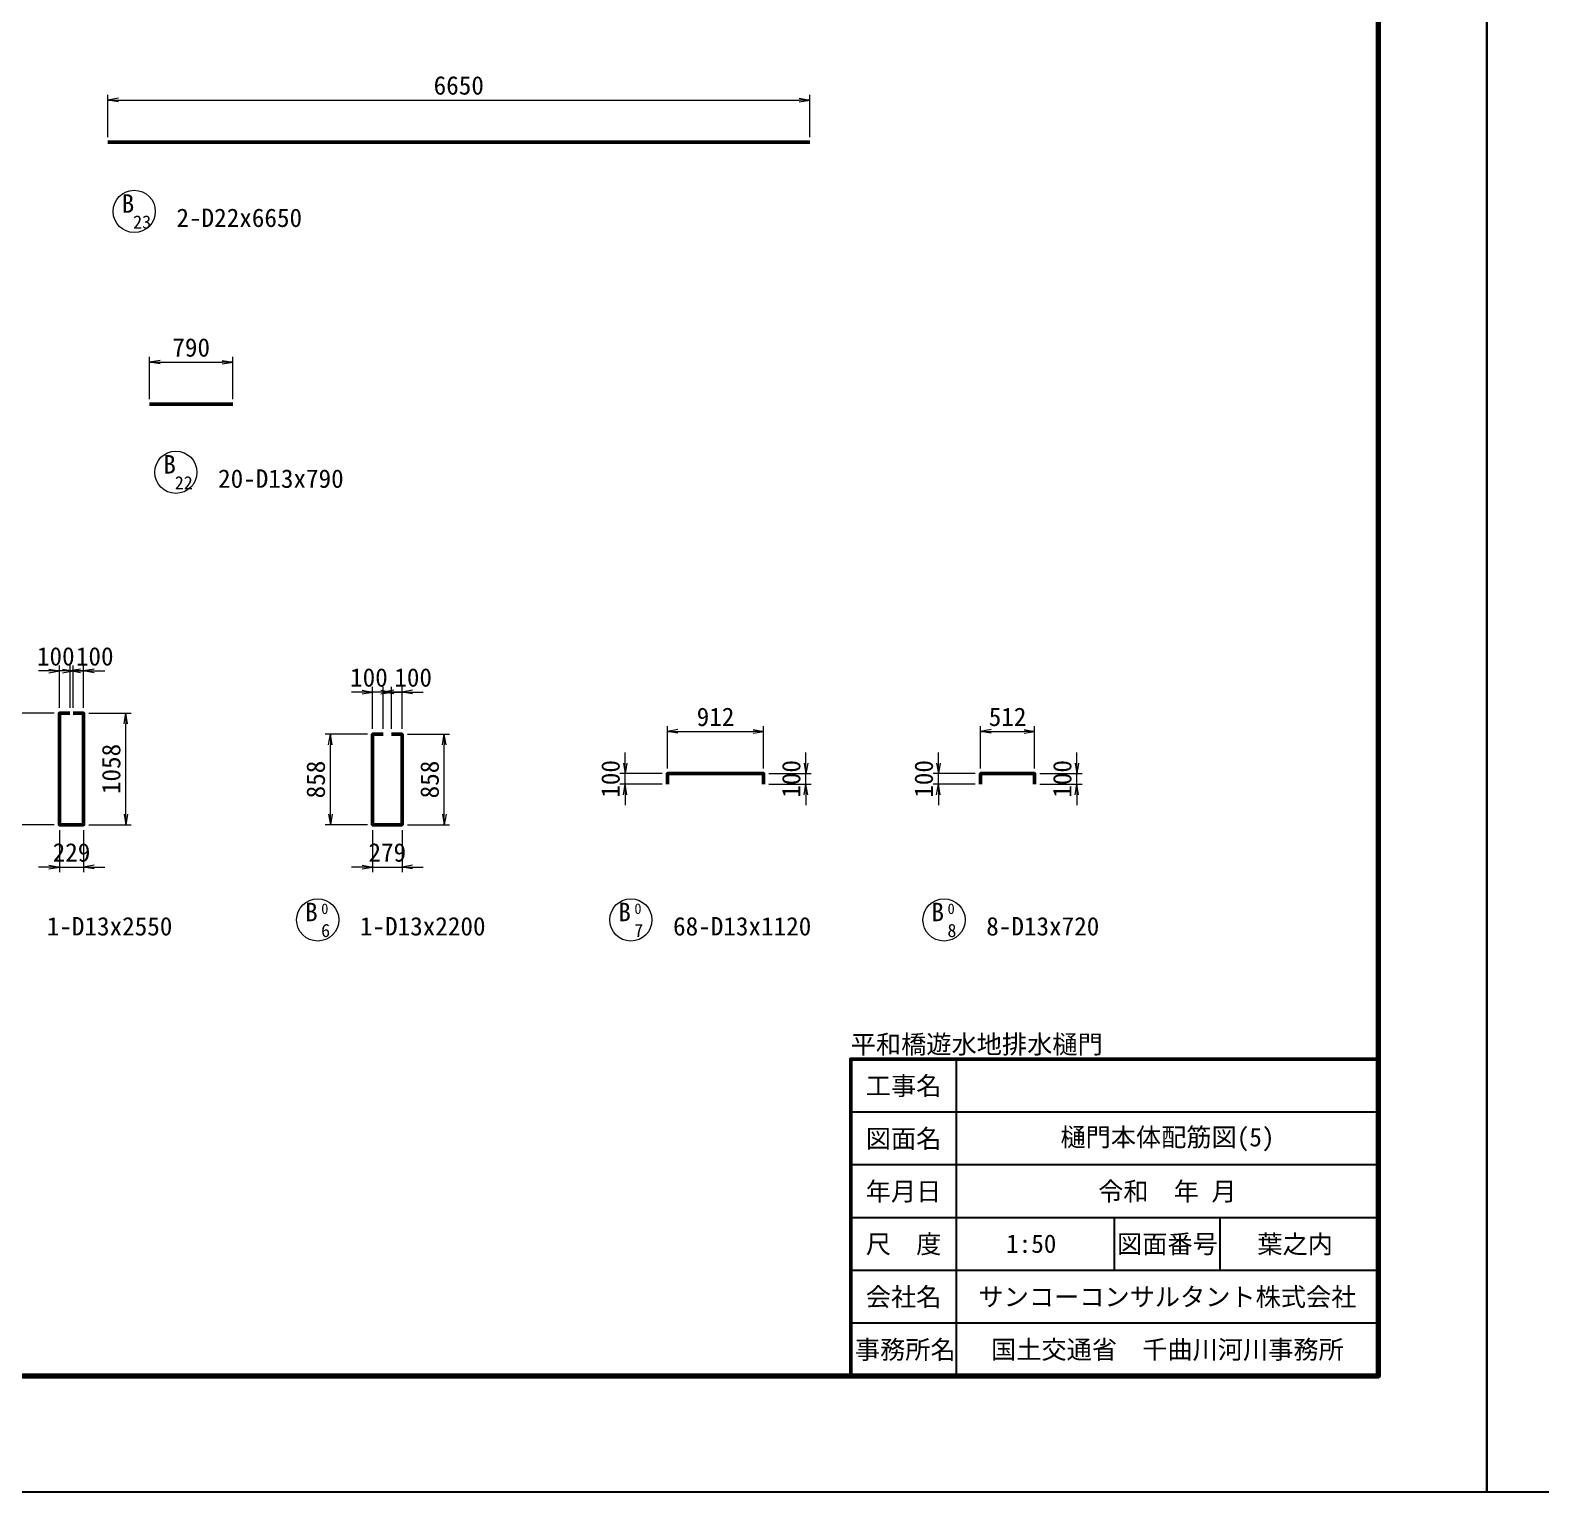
# Model space of a CAD drawing. Header units: millimetres. Extents: x 169470 to 758170, y -17820 to 11880.
# Drawn here: x 365920 to 380232, y -17820 to -3971 of the extents above; entities that cross this region are included whole.
import ezdxf
from ezdxf.enums import TextEntityAlignment as Align

# ---------------------------------------------------------------- set-up
doc = ezdxf.new("R2010")
doc.units = ezdxf.units.MM
doc.header["$LTSCALE"] = 50
doc.header["$PDSIZE"] = 300
doc.layers.get('Defpoints').update_dxf_attribs({"color": 151})
for name, color, linetype, lineweight in [('D-STR-DIM', 7, 'Continuous', 13), ('D-STR-HTXT', 7, 'Continuous', 13), ('D-STR-STR1', 2, 'Continuous', 50), ('D-STR-TXT', 7, 'Continuous', 13), ('D-TTL', 2, 'Continuous', 140), ('D-TTL-FRAM', 2, 'Continuous', 50), ('D-TTL-LINE', 7, 'Continuous', 25), ('D-TTL-TXT', 7, 'Continuous', 25)]:
    doc.layers.add(name, color=color, linetype=linetype, lineweight=lineweight)
doc.styles.add('MS ゴシック', font='MS Gothic.ttf')
doc.styles.add('YOKO_GOTHIC', font='MS Gothic.ttf')
doc.dimstyles.new('S50', dxfattribs={"dimscale": 50, "dimtxt": 3.5, "dimasz": 2, "dimexe": 1, "dimexo": 1, "dimgap": 1, "dimtad": 1, "dimdec": 0, "dimzin": 1, "dimdsep": 46, "dimtxsty": 'YOKO_GOTHIC', "dimblk": 'OPEN', "dimcen": 0, "dimclrd": 256, "dimclre": 256, "dimclrt": 256, "dimaunit": 1, "dimadec": 3, "dimazin": 0, "dimtfac": 1, "dimtdec": 0, "dimtix": 1, "dimtmove": 2, "dimatfit": 3, "dimldrblk": 'OPEN', "dimfxl": 1, "dimlwd": -1, "dimlwe": -1, "dimarcsym": 2})

# ---------------------------------------------------------------- blocks, each defined once
blk = doc.blocks.new('_Open')
at = {"color": 0, "linetype": 'ByBlock', "lineweight": -2}
for p, q in [((-1, 0.17), (0, 0)), ((-1, -0.17), (0, 0)), ((0, 0), (-1, 0))]:
    blk.add_line(p, q, dxfattribs=at)
blk = doc.blocks.new('*D3530')
at = {"layer": 'D-STR-DIM', "transparency": 16777216}
for p, q in [((366197, -11550), (366197, -11950)), ((366426, -11550), (366426, -11950)), ((366097, -11900), (365997, -11900)), ((366197, -11900), (366426, -11900)), ((366526, -11900), (366626, -11900))]:
    blk.add_line(p, q, dxfattribs=at)
at = {"layer": 'Defpoints', "color": 0, "transparency": 16777216}
for p in [(366197, -11500), (366426, -11500), (366426, -11900)]:
    blk.add_point(p, dxfattribs=at)
at = {"layer": 'D-STR-DIM', "transparency": 16777216, "xscale": 100, "yscale": 100, "zscale": 100}
blk.add_blockref('_Open', (366197, -11900), dxfattribs=at)
at = {"layer": 'D-STR-DIM', "transparency": 16777216, "xscale": 100, "yscale": 100, "zscale": 100, "rotation": 180}
blk.add_blockref('_Open', (366426, -11900), dxfattribs=at)
at = {"layer": 'D-STR-DIM', "transparency": 16777216, "insert": (366311, -11763), "char_height": 175, "attachment_point": 5, "style": 'YOKO_GOTHIC'}
blk.add_mtext('229', dxfattribs=at)
blk = doc.blocks.new('*D3531')
at = {"layer": 'D-STR-DIM', "transparency": 16777216}
for p, q in [((366147, -10442), (365747, -10442)), ((365797, -11400), (365797, -10542)), ((366147, -11500), (365747, -11500))]:
    blk.add_line(p, q, dxfattribs=at)
at = {"layer": 'Defpoints', "color": 0, "transparency": 16777216}
for p in [(365797, -10442), (366197, -10442), (366197, -11500)]:
    blk.add_point(p, dxfattribs=at)
at = {"layer": 'D-STR-DIM', "transparency": 16777216, "xscale": 100, "yscale": 100, "zscale": 100}
for p, rotation in [((365797, -10442), 90), ((365797, -11500), 270)]:
    blk.add_blockref('_Open', p, dxfattribs=dict(at, rotation=rotation))
at = {"layer": 'D-STR-DIM', "transparency": 16777216, "insert": (365659, -10971), "char_height": 175, "attachment_point": 5, "rotation": 90, "style": 'YOKO_GOTHIC'}
blk.add_mtext('1058', dxfattribs=at)
blk = doc.blocks.new('*D3532')
at = {"layer": 'D-STR-DIM', "transparency": 16777216}
for p, q in [((366476, -10442), (366876, -10442)), ((366826, -11400), (366826, -10542)), ((366476, -11500), (366876, -11500))]:
    blk.add_line(p, q, dxfattribs=at)
at = {"layer": 'Defpoints', "color": 0, "transparency": 16777216}
for p in [(366426, -10442), (366826, -10442), (366426, -11500)]:
    blk.add_point(p, dxfattribs=at)
at = {"layer": 'D-STR-DIM', "transparency": 16777216, "xscale": 100, "yscale": 100, "zscale": 100}
for p, rotation in [((366826, -10442), 90), ((366826, -11500), 270)]:
    blk.add_blockref('_Open', p, dxfattribs=dict(at, rotation=rotation))
at = {"layer": 'D-STR-DIM', "transparency": 16777216, "insert": (366688, -10971), "char_height": 175, "attachment_point": 5, "rotation": 90, "style": 'YOKO_GOTHIC'}
blk.add_mtext('1058', dxfattribs=at)
blk = doc.blocks.new('*D3533')
at = {"layer": 'D-STR-DIM', "transparency": 16777216}
for p, q in [((366197, -10392), (366197, -9992)), ((366297, -10392), (366297, -9992)), ((366097, -10042), (365997, -10042)), ((366297, -10042), (366197, -10042)), ((366397, -10042), (366497, -10042))]:
    blk.add_line(p, q, dxfattribs=at)
at = {"layer": 'Defpoints', "color": 0, "transparency": 16777216}
for p in [(366197, -10042), (366197, -10442), (366297, -10442)]:
    blk.add_point(p, dxfattribs=at)
at = {"layer": 'D-STR-DIM', "transparency": 16777216, "xscale": 100, "yscale": 100, "zscale": 100}
blk.add_blockref('_Open', (366197, -10042), dxfattribs=at)
at = {"layer": 'D-STR-DIM', "transparency": 16777216, "xscale": 100, "yscale": 100, "zscale": 100, "rotation": 180}
blk.add_blockref('_Open', (366297, -10042), dxfattribs=at)
at = {"layer": 'D-STR-DIM', "transparency": 16777216, "insert": (366162, -9905), "char_height": 175, "attachment_point": 5, "style": 'YOKO_GOTHIC'}
blk.add_mtext('100', dxfattribs=at)
blk = doc.blocks.new('*D3534')
at = {"layer": 'D-STR-DIM', "transparency": 16777216}
for p, q in [((366326, -10392), (366326, -9992)), ((366426, -10392), (366426, -9992)), ((366226, -10042), (366126, -10042)), ((366426, -10042), (366326, -10042)), ((366526, -10042), (366626, -10042))]:
    blk.add_line(p, q, dxfattribs=at)
at = {"layer": 'Defpoints', "color": 0, "transparency": 16777216}
for p in [(366326, -10042), (366326, -10442), (366426, -10442)]:
    blk.add_point(p, dxfattribs=at)
at = {"layer": 'D-STR-DIM', "transparency": 16777216, "xscale": 100, "yscale": 100, "zscale": 100}
blk.add_blockref('_Open', (366326, -10042), dxfattribs=at)
at = {"layer": 'D-STR-DIM', "transparency": 16777216, "xscale": 100, "yscale": 100, "zscale": 100, "rotation": 180}
blk.add_blockref('_Open', (366426, -10042), dxfattribs=at)
at = {"layer": 'D-STR-DIM', "transparency": 16777216, "insert": (366531, -9905), "char_height": 175, "attachment_point": 5, "style": 'YOKO_GOTHIC'}
blk.add_mtext('100', dxfattribs=at)
blk = doc.blocks.new('*D3535')
at = {"layer": 'D-STR-DIM', "transparency": 16777216}
for p, q in [((371957, -10965), (371957, -10565)), ((372869, -10965), (372869, -10565)), ((372057, -10615), (372769, -10615))]:
    blk.add_line(p, q, dxfattribs=at)
at = {"layer": 'Defpoints', "color": 0, "transparency": 16777216}
for p in [(372869, -10615), (371957, -11015), (372869, -11015)]:
    blk.add_point(p, dxfattribs=at)
at = {"layer": 'D-STR-DIM', "transparency": 16777216, "xscale": 100, "yscale": 100, "zscale": 100, "rotation": 180}
blk.add_blockref('_Open', (371957, -10615), dxfattribs=at)
at = {"layer": 'D-STR-DIM', "transparency": 16777216, "xscale": 100, "yscale": 100, "zscale": 100}
blk.add_blockref('_Open', (372869, -10615), dxfattribs=at)
at = {"layer": 'D-STR-DIM', "transparency": 16777216, "insert": (372413, -10478), "char_height": 175, "attachment_point": 5, "style": 'YOKO_GOTHIC'}
blk.add_mtext('912', dxfattribs=at)
blk = doc.blocks.new('*D3536')
at = {"layer": 'D-STR-DIM', "transparency": 16777216}
for p, q in [((371557, -10915), (371557, -10815)), ((371907, -11015), (371507, -11015)), ((371557, -11115), (371557, -11015)), ((371907, -11115), (371507, -11115)), ((371557, -11215), (371557, -11315))]:
    blk.add_line(p, q, dxfattribs=at)
at = {"layer": 'Defpoints', "color": 0, "transparency": 16777216}
for p in [(371557, -11015), (371957, -11015), (371957, -11115)]:
    blk.add_point(p, dxfattribs=at)
at = {"layer": 'D-STR-DIM', "transparency": 16777216, "xscale": 100, "yscale": 100, "zscale": 100}
for p, rotation in [((371557, -11015), 270), ((371557, -11115), 90)]:
    blk.add_blockref('_Open', p, dxfattribs=dict(at, rotation=rotation))
at = {"layer": 'D-STR-DIM', "transparency": 16777216, "insert": (371419, -11065), "char_height": 175, "attachment_point": 5, "rotation": 90, "style": 'YOKO_GOTHIC'}
blk.add_mtext('100', dxfattribs=at)
blk = doc.blocks.new('*D3537')
at = {"layer": 'D-STR-DIM', "transparency": 16777216}
for p, q in [((373269, -10915), (373269, -10815)), ((372919, -11015), (373319, -11015)), ((373269, -11115), (373269, -11015)), ((372919, -11115), (373319, -11115)), ((373269, -11215), (373269, -11315))]:
    blk.add_line(p, q, dxfattribs=at)
at = {"layer": 'Defpoints', "color": 0, "transparency": 16777216}
for p in [(372869, -11015), (373269, -11015), (372869, -11115)]:
    blk.add_point(p, dxfattribs=at)
at = {"layer": 'D-STR-DIM', "transparency": 16777216, "xscale": 100, "yscale": 100, "zscale": 100}
for p, rotation in [((373269, -11015), 270), ((373269, -11115), 90)]:
    blk.add_blockref('_Open', p, dxfattribs=dict(at, rotation=rotation))
at = {"layer": 'D-STR-DIM', "transparency": 16777216, "insert": (373131, -11065), "char_height": 175, "attachment_point": 5, "rotation": 90, "style": 'YOKO_GOTHIC'}
blk.add_mtext('100', dxfattribs=at)
blk = doc.blocks.new('*D3880')
at = {"layer": 'D-STR-DIM', "transparency": 16777216}
for p, q in [((367050, -7466), (367050, -7066)), ((367150, -7116), (367740, -7116)), ((367840, -7466), (367840, -7066))]:
    blk.add_line(p, q, dxfattribs=at)
at = {"layer": 'Defpoints', "color": 0, "transparency": 16777216}
for p in [(367840, -7116), (367050, -7516), (367840, -7516)]:
    blk.add_point(p, dxfattribs=at)
at = {"layer": 'D-STR-DIM', "transparency": 16777216, "xscale": 100, "yscale": 100, "zscale": 100, "rotation": 180}
blk.add_blockref('_Open', (367050, -7116), dxfattribs=at)
at = {"layer": 'D-STR-DIM', "transparency": 16777216, "xscale": 100, "yscale": 100, "zscale": 100}
blk.add_blockref('_Open', (367840, -7116), dxfattribs=at)
at = {"layer": 'D-STR-DIM', "transparency": 16777216, "insert": (367445, -6978), "char_height": 175, "attachment_point": 5, "style": 'YOKO_GOTHIC'}
blk.add_mtext('790', dxfattribs=at)
blk = doc.blocks.new('*D3848')
at = {"layer": 'D-STR-DIM', "transparency": 16777216}
for p, q in [((369164, -11550), (369164, -11950)), ((369443, -11550), (369443, -11950)), ((369064, -11900), (368964, -11900)), ((369164, -11900), (369443, -11900)), ((369543, -11900), (369643, -11900))]:
    blk.add_line(p, q, dxfattribs=at)
at = {"layer": 'Defpoints', "color": 0, "transparency": 16777216}
for p in [(369164, -11500), (369443, -11500), (369443, -11900)]:
    blk.add_point(p, dxfattribs=at)
at = {"layer": 'D-STR-DIM', "transparency": 16777216, "xscale": 100, "yscale": 100, "zscale": 100}
blk.add_blockref('_Open', (369164, -11900), dxfattribs=at)
at = {"layer": 'D-STR-DIM', "transparency": 16777216, "xscale": 100, "yscale": 100, "zscale": 100, "rotation": 180}
blk.add_blockref('_Open', (369443, -11900), dxfattribs=at)
at = {"layer": 'D-STR-DIM', "transparency": 16777216, "insert": (369303, -11763), "char_height": 175, "attachment_point": 5, "style": 'YOKO_GOTHIC'}
blk.add_mtext('279', dxfattribs=at)
blk = doc.blocks.new('*D3849')
at = {"layer": 'D-STR-DIM', "transparency": 16777216}
for p, q in [((369114, -10642), (368714, -10642)), ((368764, -11400), (368764, -10742)), ((369114, -11500), (368714, -11500))]:
    blk.add_line(p, q, dxfattribs=at)
at = {"layer": 'Defpoints', "color": 0, "transparency": 16777216}
for p in [(368764, -10642), (369164, -10642), (369164, -11500)]:
    blk.add_point(p, dxfattribs=at)
at = {"layer": 'D-STR-DIM', "transparency": 16777216, "xscale": 100, "yscale": 100, "zscale": 100}
for p, rotation in [((368764, -10642), 90), ((368764, -11500), 270)]:
    blk.add_blockref('_Open', p, dxfattribs=dict(at, rotation=rotation))
at = {"layer": 'D-STR-DIM', "transparency": 16777216, "insert": (368626, -11071), "char_height": 175, "attachment_point": 5, "rotation": 90, "style": 'YOKO_GOTHIC'}
blk.add_mtext('858', dxfattribs=at)
blk = doc.blocks.new('*D3850')
at = {"layer": 'D-STR-DIM', "transparency": 16777216}
for p, q in [((369493, -10642), (369893, -10642)), ((369843, -11400), (369843, -10742)), ((369493, -11500), (369893, -11500))]:
    blk.add_line(p, q, dxfattribs=at)
at = {"layer": 'Defpoints', "color": 0, "transparency": 16777216}
for p in [(369443, -10642), (369843, -10642), (369443, -11500)]:
    blk.add_point(p, dxfattribs=at)
at = {"layer": 'D-STR-DIM', "transparency": 16777216, "xscale": 100, "yscale": 100, "zscale": 100}
for p, rotation in [((369843, -10642), 90), ((369843, -11500), 270)]:
    blk.add_blockref('_Open', p, dxfattribs=dict(at, rotation=rotation))
at = {"layer": 'D-STR-DIM', "transparency": 16777216, "insert": (369705, -11071), "char_height": 175, "attachment_point": 5, "rotation": 90, "style": 'YOKO_GOTHIC'}
blk.add_mtext('858', dxfattribs=at)
blk = doc.blocks.new('*D3851')
at = {"layer": 'D-STR-DIM', "transparency": 16777216}
for p, q in [((369064, -10242), (368964, -10242)), ((369164, -10592), (369164, -10192)), ((369264, -10242), (369164, -10242)), ((369264, -10592), (369264, -10192)), ((369364, -10242), (369464, -10242))]:
    blk.add_line(p, q, dxfattribs=at)
at = {"layer": 'Defpoints', "color": 0, "transparency": 16777216}
for p in [(369164, -10242), (369164, -10642), (369264, -10642)]:
    blk.add_point(p, dxfattribs=at)
at = {"layer": 'D-STR-DIM', "transparency": 16777216, "xscale": 100, "yscale": 100, "zscale": 100}
blk.add_blockref('_Open', (369164, -10242), dxfattribs=at)
at = {"layer": 'D-STR-DIM', "transparency": 16777216, "xscale": 100, "yscale": 100, "zscale": 100, "rotation": 180}
blk.add_blockref('_Open', (369264, -10242), dxfattribs=at)
at = {"layer": 'D-STR-DIM', "transparency": 16777216, "insert": (369129, -10105), "char_height": 175, "attachment_point": 5, "style": 'YOKO_GOTHIC'}
blk.add_mtext('100', dxfattribs=at)
blk = doc.blocks.new('*D3852')
at = {"layer": 'D-STR-DIM', "transparency": 16777216}
for p, q in [((369243, -10242), (369143, -10242)), ((369343, -10592), (369343, -10192)), ((369443, -10242), (369343, -10242)), ((369443, -10592), (369443, -10192)), ((369543, -10242), (369643, -10242))]:
    blk.add_line(p, q, dxfattribs=at)
at = {"layer": 'Defpoints', "color": 0, "transparency": 16777216}
for p in [(369343, -10242), (369343, -10642), (369443, -10642)]:
    blk.add_point(p, dxfattribs=at)
at = {"layer": 'D-STR-DIM', "transparency": 16777216, "xscale": 100, "yscale": 100, "zscale": 100}
blk.add_blockref('_Open', (369343, -10242), dxfattribs=at)
at = {"layer": 'D-STR-DIM', "transparency": 16777216, "xscale": 100, "yscale": 100, "zscale": 100, "rotation": 180}
blk.add_blockref('_Open', (369443, -10242), dxfattribs=at)
at = {"layer": 'D-STR-DIM', "transparency": 16777216, "insert": (369548, -10105), "char_height": 175, "attachment_point": 5, "style": 'YOKO_GOTHIC'}
blk.add_mtext('100', dxfattribs=at)
blk = doc.blocks.new('*D3853')
at = {"layer": 'D-STR-DIM', "transparency": 16777216}
for p, q in [((374924, -10965), (374924, -10565)), ((375436, -10965), (375436, -10565)), ((375024, -10615), (375336, -10615))]:
    blk.add_line(p, q, dxfattribs=at)
at = {"layer": 'Defpoints', "color": 0, "transparency": 16777216}
for p in [(375436, -10615), (374924, -11015), (375436, -11015)]:
    blk.add_point(p, dxfattribs=at)
at = {"layer": 'D-STR-DIM', "transparency": 16777216, "xscale": 100, "yscale": 100, "zscale": 100, "rotation": 180}
blk.add_blockref('_Open', (374924, -10615), dxfattribs=at)
at = {"layer": 'D-STR-DIM', "transparency": 16777216, "xscale": 100, "yscale": 100, "zscale": 100}
blk.add_blockref('_Open', (375436, -10615), dxfattribs=at)
at = {"layer": 'D-STR-DIM', "transparency": 16777216, "insert": (375180, -10478), "char_height": 175, "attachment_point": 5, "style": 'YOKO_GOTHIC'}
blk.add_mtext('512', dxfattribs=at)
blk = doc.blocks.new('*D3854')
at = {"layer": 'D-STR-DIM', "transparency": 16777216}
for p, q in [((374524, -10915), (374524, -10815)), ((374874, -11015), (374474, -11015)), ((374524, -11115), (374524, -11015)), ((374874, -11115), (374474, -11115)), ((374524, -11215), (374524, -11315))]:
    blk.add_line(p, q, dxfattribs=at)
at = {"layer": 'Defpoints', "color": 0, "transparency": 16777216}
for p in [(374524, -11015), (374924, -11015), (374924, -11115)]:
    blk.add_point(p, dxfattribs=at)
at = {"layer": 'D-STR-DIM', "transparency": 16777216, "xscale": 100, "yscale": 100, "zscale": 100}
for p, rotation in [((374524, -11015), 270), ((374524, -11115), 90)]:
    blk.add_blockref('_Open', p, dxfattribs=dict(at, rotation=rotation))
at = {"layer": 'D-STR-DIM', "transparency": 16777216, "insert": (374387, -11065), "char_height": 175, "attachment_point": 5, "rotation": 90, "style": 'YOKO_GOTHIC'}
blk.add_mtext('100', dxfattribs=at)
blk = doc.blocks.new('*D3855')
at = {"layer": 'D-STR-DIM', "transparency": 16777216}
for p, q in [((375836, -10915), (375836, -10815)), ((375486, -11015), (375886, -11015)), ((375836, -11115), (375836, -11015)), ((375486, -11115), (375886, -11115)), ((375836, -11215), (375836, -11315))]:
    blk.add_line(p, q, dxfattribs=at)
at = {"layer": 'Defpoints', "color": 0, "transparency": 16777216}
for p in [(375436, -11015), (375836, -11015), (375436, -11115)]:
    blk.add_point(p, dxfattribs=at)
at = {"layer": 'D-STR-DIM', "transparency": 16777216, "xscale": 100, "yscale": 100, "zscale": 100}
for p, rotation in [((375836, -11015), 270), ((375836, -11115), 90)]:
    blk.add_blockref('_Open', p, dxfattribs=dict(at, rotation=rotation))
at = {"layer": 'D-STR-DIM', "transparency": 16777216, "insert": (375699, -11065), "char_height": 175, "attachment_point": 5, "rotation": 90, "style": 'YOKO_GOTHIC'}
blk.add_mtext('100', dxfattribs=at)
blk = doc.blocks.new('*D3869')
at = {"layer": 'D-STR-DIM', "transparency": 16777216}
for p, q in [((366655, -4983), (366655, -4583)), ((366755, -4633), (373206, -4633)), ((373306, -4983), (373306, -4583))]:
    blk.add_line(p, q, dxfattribs=at)
at = {"layer": 'Defpoints', "color": 0, "transparency": 16777216}
for p in [(373306, -4633), (366655, -5033), (373306, -5033)]:
    blk.add_point(p, dxfattribs=at)
at = {"layer": 'D-STR-DIM', "transparency": 16777216, "xscale": 100, "yscale": 100, "zscale": 100, "rotation": 180}
blk.add_blockref('_Open', (366655, -4633), dxfattribs=at)
at = {"layer": 'D-STR-DIM', "transparency": 16777216, "xscale": 100, "yscale": 100, "zscale": 100}
blk.add_blockref('_Open', (373306, -4633), dxfattribs=at)
at = {"layer": 'D-STR-DIM', "transparency": 16777216, "insert": (369980, -4495), "char_height": 175, "attachment_point": 5, "style": 'YOKO_GOTHIC'}
blk.add_mtext('6650', dxfattribs=at)

msp = doc.modelspace()

# ---------------------------------------------------------------- linework, layer by layer
at = {"layer": 'D-STR-HTXT', "color": 6}
msp.add_circle((366905.16, -5687.98), 200, dxfattribs=at)
at = {"layer": 'D-STR-HTXT', "color": 1}
for centre in [(367299.67, -8159.42), (371610.62, -12401.21), (374577.78, -12401.21)]:
    msp.add_circle(centre, 200, dxfattribs=at)
at = {"layer": 'D-STR-HTXT', "color": 5}
msp.add_circle((368643.47, -12401.21), 200, dxfattribs=at)
at = {"layer": 'D-STR-STR1'}
for points in [[(366655.28, -5032.77), (373305.58, -5032.77)], [(367049.79, -7515.76), (367839.79, -7515.76)], [(366296.58, -10442.22), (366196.58, -10442.22), (366196.58, -11500.22), (366425.58, -11500.22), (366425.58, -10442.22), (366325.58, -10442.22)], [(369263.73, -10642.22), (369163.73, -10642.22), (369163.73, -11500.22), (369442.73, -11500.22), (369442.73, -10642.22), (369342.73, -10642.22)], [(371956.89, -11115.24), (371956.89, -11015.24), (372868.89, -11015.24), (372868.89, -11115.24)], [(374924.05, -11115.24), (374924.05, -11015.24), (375436.05, -11015.24), (375436.05, -11115.24)]]:
    msp.add_lwpolyline(points, dxfattribs=at)
at = {"layer": 'D-TTL'}
msp.add_lwpolyline([(338694.53, 10780), (338694.53, -16720), (378694.53, -16720), (378694.53, 10780)], close=True, dxfattribs=at)
at = {"layer": 'D-TTL-FRAM'}
msp.add_lwpolyline([(373694.53, -16720), (373694.53, -13720), (378694.53, -13720)], dxfattribs=at)
at = {"layer": 'D-TTL-LINE'}
for p, q in [((374694.53, -16720), (374694.53, -13720)), ((373694.53, -14220), (378694.53, -14220)), ((373694.53, -14720), (378694.53, -14720)), ((373694.53, -15220), (378694.53, -15220)), ((376194.53, -15720), (376194.53, -15220)), ((377194.53, -15720), (377194.53, -15220)), ((373694.53, -15720), (378694.53, -15720)), ((373694.53, -16220), (378694.53, -16220))]:
    msp.add_line(p, q, dxfattribs=at)
at = {"layer": 'Defpoints', "color": 1}
for points in [[(337669.53, 11880), (337669.53, -17820), (379719.53, -17820), (379719.53, 11880)], [(379719.53, 11880), (379719.53, -17820), (421769.53, -17820), (421769.53, 11880)]]:
    msp.add_lwpolyline(points, close=True, dxfattribs=at)

# ---------------------------------------------------------------- texts
at = {"layer": 'D-STR-TXT', "color": 6, "style": 'YOKO_GOTHIC'}
for s, height, p in [('B ', 175, (366905.16, -5612.98)), ('23', 125, (366980.16, -5787.98))]:
    msp.add_text(s, height=height, dxfattribs=at).set_placement(p, align=Align.MIDDLE_CENTER)
msp.add_text('2-D22x6650', height=175, dxfattribs=at).set_placement((367305.16, -5887.98), align=Align.BOTTOM_LEFT)
at = {"layer": 'D-STR-TXT', "color": 1, "style": 'YOKO_GOTHIC'}
for s, height, p in [('B ', 175, (367299.67, -8084.42)), ('22', 125, (367374.67, -8259.42)), ('B ', 175, (371610.62, -12326.21)), ('B ', 175, (374577.78, -12326.21)), ('7', 125, (371685.62, -12501.21)), ('8', 125, (374652.78, -12501.21))]:
    msp.add_text(s, height=height, dxfattribs=at).set_placement(p, align=Align.MIDDLE_CENTER)
for s, p in [('20-D13x790', (367699.67, -8359.42)), ('1-D13x2550', (366076.31, -12601.21)), ('68-D13x1120', (372010.62, -12601.21)), ('8-D13x720', (374977.78, -12601.21))]:
    msp.add_text(s, height=175, dxfattribs=at).set_placement(p, align=Align.BOTTOM_LEFT)
at = {"layer": 'D-STR-TXT', "color": 5, "style": 'YOKO_GOTHIC'}
for s, height, p in [('B ', 175, (368643.47, -12326.21)), ('6', 125, (368718.47, -12501.21))]:
    msp.add_text(s, height=height, dxfattribs=at).set_placement(p, align=Align.MIDDLE_CENTER)
msp.add_text('0', height=100, dxfattribs=at).set_placement((368711.01, -12345.21), align=Align.CENTER)
at = {"layer": 'D-STR-TXT', "color": 1, "style": 'YOKO_GOTHIC'}
for p in [(371678.17, -12345.21), (374645.32, -12345.21)]:
    msp.add_text('0', height=100, dxfattribs=at).set_placement(p, align=Align.CENTER)
at = {"layer": 'D-STR-TXT', "color": 5, "style": 'YOKO_GOTHIC'}
msp.add_text('1-D13x2200', height=175, dxfattribs=at).set_placement((369043.47, -12601.21), align=Align.BOTTOM_LEFT)
at = {"layer": 'D-TTL-TXT', "style": 'MS ゴシック'}
msp.add_text('平和橋遊水地排水樋門', height=175, dxfattribs=at).set_placement((373694.53, -13720), align=Align.BOTTOM_LEFT)
for s, p in [('工事名', (374194.53, -13970)), ('図面名', (374194.53, -14470)), ('樋門本体配筋図(5)', (376694.53, -14470)), ('年月日', (374194.53, -14970)), ('令和  年 月', (376694.53, -14970)), ('尺\u3000度', (374194.53, -15470)), ('1:50', (375404.43, -15470)), ('図面番号', (376694.53, -15470)), ('葉之内', (377904.43, -15470)), ('会社名', (374194.53, -15970)), ('サンコーコンサルタント株式会社', (376694.53, -15970)), ('事務所名', (374210.6, -16470)), ('国土交通省\u3000千曲川河川事務所', (376694.53, -16470))]:
    msp.add_text(s, height=175, dxfattribs=at).set_placement(p, align=Align.MIDDLE)

# ---------------------------------------------------------------- dimensions: what is measured, and where the dimension line sits
at = {"layer": 'D-STR-DIM'}
for base, p1, p2, picture, middle in [((373305.58, -4632.77), (366655.28, -5032.77), (373305.58, -5032.77), '*D3869', (369980.43, -4495.27)), ((367839.79, -7115.76), (367049.79, -7515.76), (367839.79, -7515.76), '*D3880', (367444.79, -6978.26))]:
    dim = msp.add_linear_dim(base=base, p1=p1, p2=p2, dimstyle='S50', dxfattribs=at)
    dim.commit()
    dim.dimension.update_dxf_attribs({"geometry": picture, "text_midpoint": middle})
for base, p1, p2, picture, middle in [((366196.58, -10042.22), (366296.58, -10442.22), (366196.58, -10442.22), '*D3533', (366161.92, -9904.72)), ((366325.58, -10042.22), (366425.58, -10442.22), (366325.58, -10442.22), '*D3534', (366530.59, -9904.72)), ((369163.73, -10242.22), (369263.73, -10642.22), (369163.73, -10642.22), '*D3851', (369129.08, -10104.72)), ((369342.73, -10242.22), (369442.73, -10642.22), (369342.73, -10642.22), '*D3852', (369547.74, -10104.72))]:
    dim = msp.add_linear_dim(base=base, p1=p1, p2=p2, angle=180, dimstyle='S50', dxfattribs=at)
    dim.commit()
    dim.dimension.update_dxf_attribs({"geometry": picture, "text_midpoint": middle, "dimtype": 161})
for p1, p2, distance, picture, middle in [((366196.58, -11500.22), (366196.58, -10442.22), 400, '*D3531', (365659.08, -10971.22)), ((366425.58, -11500.22), (366425.58, -10442.22), -400, '*D3532', (366688.08, -10971.22)), ((371956.89, -11015.24), (372868.89, -11015.24), 400, '*D3535', (372412.89, -10477.74)), ((374924.05, -11015.24), (375436.05, -11015.24), 400, '*D3853', (375180.05, -10477.74)), ((369163.73, -11500.22), (369163.73, -10642.22), 400, '*D3849', (368626.23, -11071.22)), ((369442.73, -11500.22), (369442.73, -10642.22), -400, '*D3850', (369705.23, -11071.22)), ((371956.89, -11115.24), (371956.89, -11015.24), 400, '*D3536', (371419.39, -11065.24)), ((372868.89, -11115.24), (372868.89, -11015.24), -400, '*D3537', (373131.39, -11065.24)), ((374924.05, -11115.24), (374924.05, -11015.24), 400, '*D3854', (374386.55, -11065.24)), ((375436.05, -11115.24), (375436.05, -11015.24), -400, '*D3855', (375698.55, -11065.24)), ((366196.58, -11500.22), (366425.58, -11500.22), -400, '*D3530', (366311.08, -11762.72)), ((369163.73, -11500.22), (369442.73, -11500.22), -400, '*D3848', (369303.23, -11762.72))]:
    dim = msp.add_aligned_dim(p1=p1, p2=p2, distance=distance, dimstyle='S50', dxfattribs=at)
    dim.commit()
    dim.dimension.update_dxf_attribs({"geometry": picture, "text_midpoint": middle})

doc.saveas('drawing.dxf')
